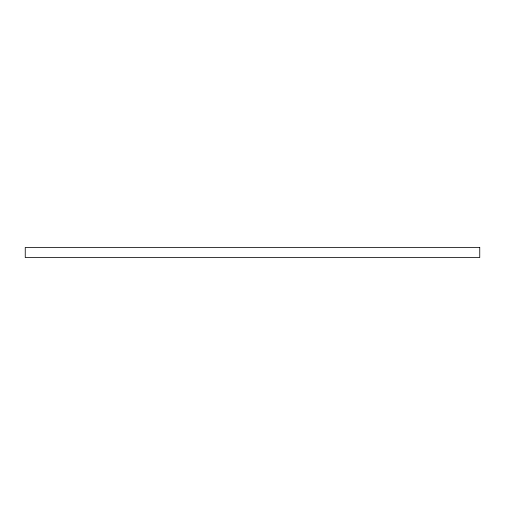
<?xml version="1.0" encoding="UTF-8"?>
<svg xmlns="http://www.w3.org/2000/svg" width="505" height="505" viewBox="0 0 505 505"><rect width="100%" height="100%" fill="white"/><g stroke="black" fill="none" stroke-linecap="round" stroke-linejoin="round"><path stroke-width="0.76" d="M479.75 247.469L25.25 247.469L25.25 257.531L479.75 257.531L479.75 247.469"/></g></svg>
